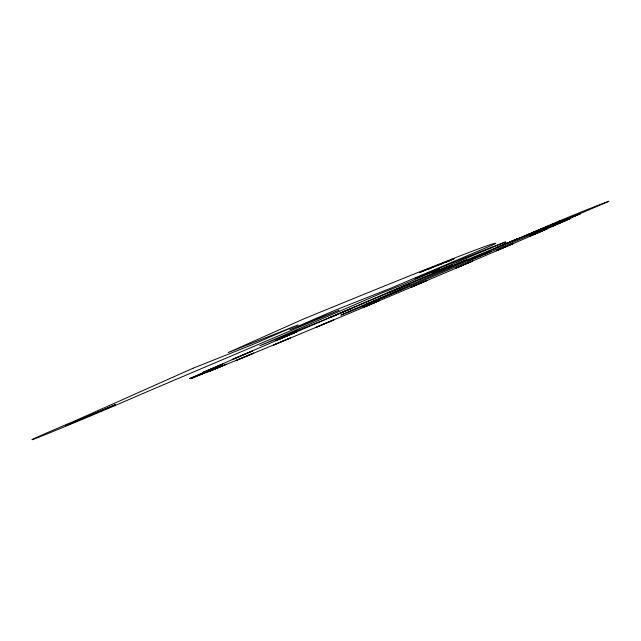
<?xml version="1.0" encoding="UTF-8"?>
<svg xmlns="http://www.w3.org/2000/svg" width="641" height="641" viewBox="0 0 641 641"><rect width="100%" height="100%" fill="white"/><g stroke="black" fill="none" stroke-linecap="round" stroke-linejoin="round"><path stroke-width="0.96" d="M410.384 283.506L389.448 292.36L410.392 283.506M410.488 287.472L427.162 280.429L418.445 284.027M561.628 221.706L568.19 218.821M570.338 218.549L560.795 222.691M331.493 320.853L333.376 320.003M455.783 268.17L472.673 261.023L464.076 264.581M474.132 258.083C474.861 257.65 464.324 262.225 470.518 259.629M474.164 258.163L473.675 258.387L480.093 255.671L476.007 257.434M539.802 229.67L534.362 232.074L554.425 223.573L527.807 234.67L548.103 226.225M330.676 321.205L319.338 325.997M540.459 229.39L543.961 227.9M475.518 257.578L471.431 259.244M562.141 220.792L565.562 219.334M561.508 221.065L556.108 223.461L575.602 215.184L570.097 217.62M547.558 226.594L544.049 228.092M483.002 254.605L485.485 253.515L479.148 256.208L482.553 254.798M573.294 216.85L580.554 213.677L561.668 221.69M424.727 270.47L429.278 268.459L419.775 272.481L424.046 270.75M441.28 263.86L436.785 265.839L446.088 261.897L441.24 264.02M449.501 260.647L445.03 262.618L454.245 258.708L449.413 260.823M506.727 243.155L497.12 247.354L517.656 238.644L506.542 243.476M570.859 217.684L565.386 219.623M572.637 217.131L570.626 217.988M560.915 222.459L552.037 226.305L570.306 218.565M537.863 232.699L529.426 236.353L547.118 228.861L538.007 232.819M504.427 247.234L496.374 250.735L513.609 243.436L504.299 247.458M432.899 267.281L437.771 265.142L428.38 269.124L432.563 267.425M457.378 263.675L468.034 259.285L447.194 268.106L456.352 264.356M463.171 265.126L455.815 268.162M418.02 284.372L410.544 287.456M318.914 326.165L316.718 327.046L333.336 320.011M505.501 242.01L465.879 258.499L432.138 273.002L452.338 264.973L323.673 320.059L259.789 345.715L381.876 292.969L404.439 284.011L438.973 269.156L415.344 278.514L448.74 264.396A289.988 3.093 -22.9 0 1 505.156 242.122L505.501 242.01M115.524 404.607L65.63 425.608L115.524 404.607M232.282 359.497L252.426 351.004L232.282 359.497M351.028 308.658L330.219 317.463L351.028 308.658M236.529 360.354L253.836 353.063L236.585 360.322M365.602 304.675L402.628 289.043L365.602 304.675M363.239 307.472L379.841 300.461L363.295 307.44M275.942 340.627L296.495 331.966L275.942 340.627M273.547 345.05L290.461 337.919L273.547 345.05M189.712 378.583L208.662 370.602L189.712 378.583M192.068 378.166L210.4 370.45L192.068 378.166M203.045 372.373L222.595 364.136L203.045 372.373M208.493 371.748L226.249 364.272L208.493 371.748M484.5 254.052L490.814 251.384L484.5 254.052M192.997 368.246L74.58 421.017A63.219 0.753 -22.8 0 0 44.445 434.975A63.219 0.753 -22.8 0 0 141.052 394.271L338.985 310.204L289.868 329.738L334.738 310.38L391.419 287.937L495.253 243.836A457.177 5.625 -22.8 0 0 303.233 319.13L228.14 352.59L298.025 324.923L252.033 344.778L192.997 368.246M559.897 220.688L359.729 306.783A46.961 0.433 -22.9 0 0 346.116 313.145A46.961 0.433 -22.9 0 0 400.817 290.221L608.95 201.298A243.788 2.252 -22.9 0 0 559.897 220.688M570.61 217.299L558.543 222.467L577.805 214.447L570.61 217.299M283.699 340.788A202.556 1.867 -22.9 0 0 571.083 217.692A202.556 1.867 -22.9 0 0 299.419 330.636A202.556 1.867 -22.9 0 0 283.699 340.788"/></g></svg>
